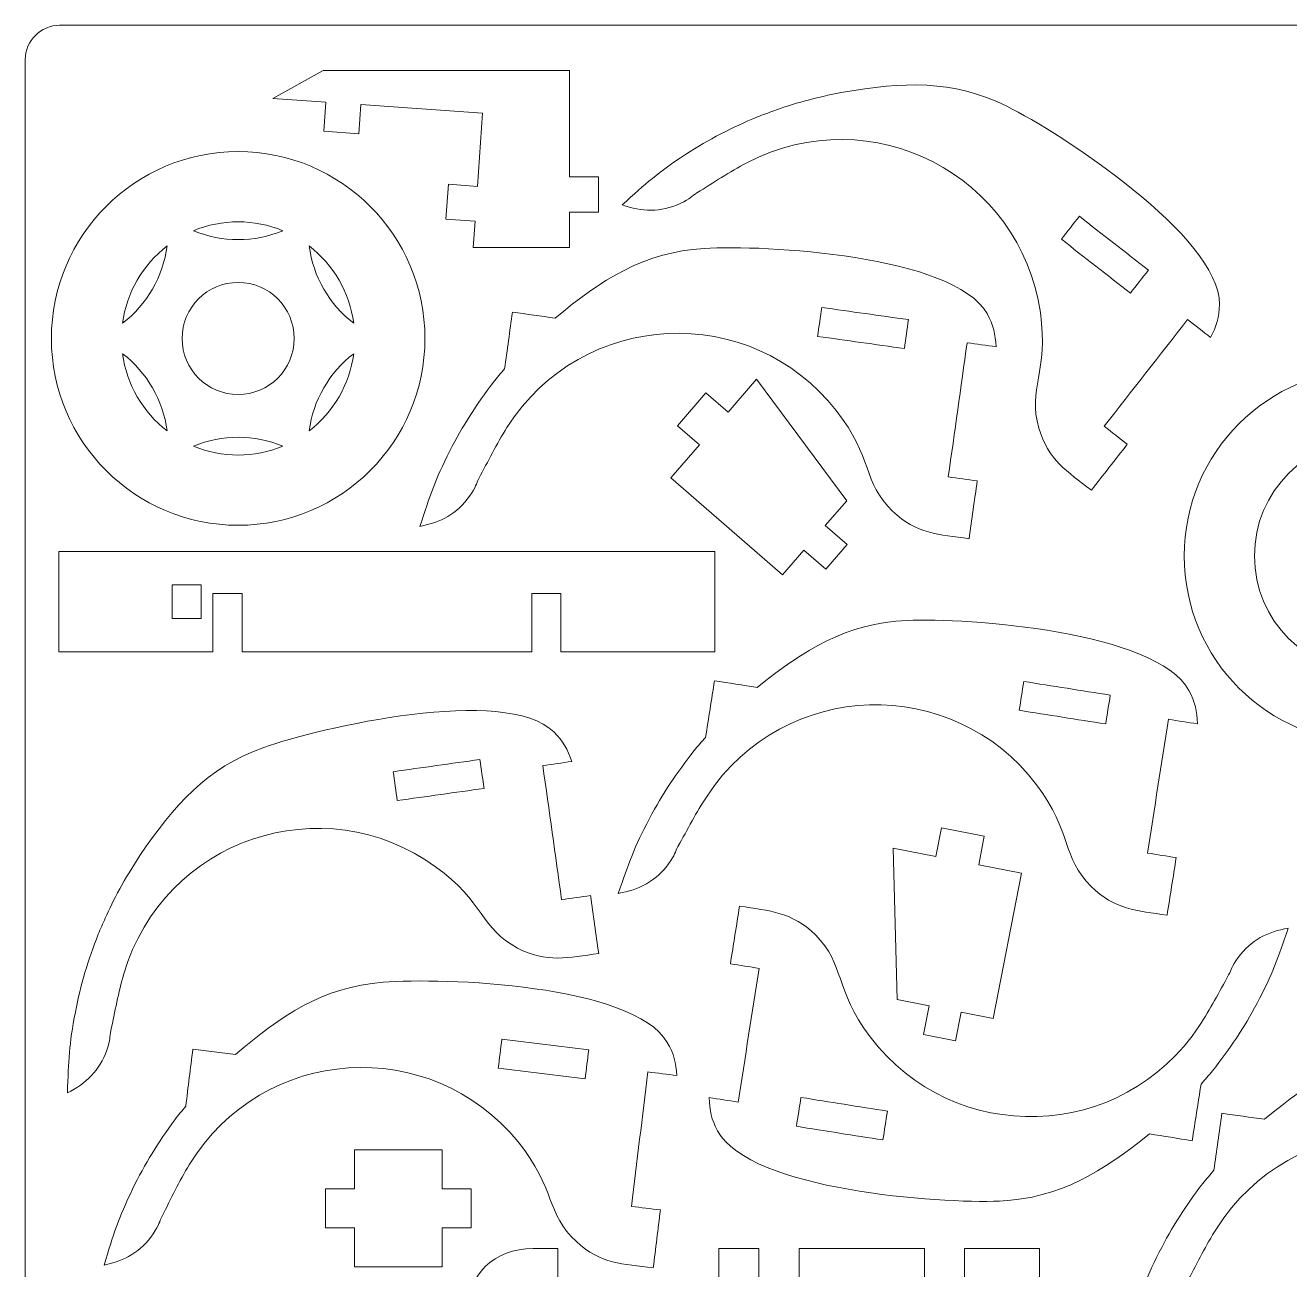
# Model space of a CAD drawing. Header units: centimetres. Extents: x -49.5 to 49.5, y -14.6 to 14.6.
# Drawn here: x -30.36 to -19.31, y 3.74 to 14.62 of the extents above; entities that cross this region are included whole.
import ezdxf

# ---------------------------------------------------------------- set-up
doc = ezdxf.new("R2010")
doc.units = ezdxf.units.CM
doc.header["$MEASUREMENT"] = 0
doc.layers.add('Camada 1', color=7, linetype='Continuous')

msp = doc.modelspace()

# ---------------------------------------------------------------- linework, layer by layer
at = {"layer": 'Camada 1', "color": 6, "lineweight": 9}
msp.add_open_spline([(-30.05931, 14.61613), (-30.05931, 14.61613), (-11.65931, 14.61613), (-11.65931, 14.61613), (-11.65931, 14.61613), (-11.49431, 14.61613), (-11.35931, 14.48113), (-11.35931, 14.31613), (-11.35931, 14.31613), (-11.35931, 14.31613), (-11.35931, -14.08387), (-11.35931, -14.08387), (-11.35931, -14.08387), (-11.35931, -14.24887), (-11.49431, -14.38387), (-11.65931, -14.38387), (-11.65931, -14.38387), (-11.65931, -14.38387), (-30.05931, -14.38387), (-30.05931, -14.38387), (-30.05931, -14.38387), (-30.22431, -14.38387), (-30.35931, -14.24887), (-30.35931, -14.08387), (-30.35931, -14.08387), (-30.35931, -14.08387), (-30.35931, 14.31613), (-30.35931, 14.31613), (-30.35931, 14.31613), (-30.35931, 14.48113), (-30.22431, 14.61613), (-30.05931, 14.61613)], degree=3, knots=[0, 0, 0, 0, 0.11111111, 0.11111111, 0.11111111, 0.11111111, 0.22222222, 0.22222222, 0.22222222, 0.22222222, 0.33333333, 0.33333333, 0.33333333, 0.33333333, 0.44444444, 0.44444444, 0.44444444, 0.44444444, 0.55555556, 0.55555556, 0.55555556, 0.55555556, 0.66666667, 0.66666667, 0.66666667, 0.66666667, 0.77777778, 0.77777778, 0.77777778, 0.77777778, 1, 1, 1, 1], dxfattribs=at)
at = {"layer": 'Camada 1', "color": 250, "lineweight": 9}
for points, knots in [([(-26.42857, 12.90357), (-26.42857, 12.90357), (-26.68297, 12.92136), (-26.68297, 12.92136), (-26.68297, 12.92136), (-26.68297, 12.92136), (-26.66163, 13.22666), (-26.66163, 13.22666), (-26.66163, 13.22666), (-26.66163, 13.22666), (-26.40721, 13.20887), (-26.40721, 13.20887), (-26.40721, 13.20887), (-26.40721, 13.20887), (-26.36248, 13.84874), (-26.36248, 13.84874), (-26.36248, 13.84874), (-26.36248, 13.84874), (-27.42743, 13.92321), (-27.42743, 13.92321), (-27.42743, 13.92321), (-27.42743, 13.92321), (-27.44522, 13.6688), (-27.44522, 13.6688), (-27.44522, 13.6688), (-27.44522, 13.6688), (-27.75051, 13.69015), (-27.75051, 13.69015), (-27.75051, 13.69015), (-27.75051, 13.69015), (-27.73272, 13.94457), (-27.73272, 13.94457), (-27.73272, 13.94457), (-27.73272, 13.94457), (-28.1946, 13.97686), (-28.1946, 13.97686), (-28.1946, 13.97686), (-28.1946, 13.97686), (-27.75569, 14.22159), (-27.75569, 14.22159), (-27.75569, 14.22159), (-27.75569, 14.22159), (-25.60449, 14.22159), (-25.60449, 14.22159), (-25.60449, 14.22159), (-25.60449, 14.22159), (-25.60449, 13.29347), (-25.60449, 13.29347), (-25.60449, 13.29347), (-25.60449, 13.29347), (-25.34945, 13.29347), (-25.34945, 13.29347), (-25.34945, 13.29347), (-25.34945, 13.29347), (-25.34945, 12.98409), (-25.34945, 12.98409), (-25.34945, 12.98409), (-25.34945, 12.98409), (-25.60449, 12.98409), (-25.60449, 12.98409), (-25.60449, 12.98409), (-25.60449, 12.98409), (-25.60449, 12.67472), (-25.60449, 12.67472), (-25.60449, 12.67472), (-25.60449, 12.67472), (-26.44457, 12.67472), (-26.44457, 12.67472), (-26.44457, 12.67472), (-26.44457, 12.67472), (-26.42857, 12.90357), (-26.42857, 12.90357)], [0, 0, 0, 0, 0.05263158, 0.05263158, 0.05263158, 0.05263158, 0.10526316, 0.10526316, 0.10526316, 0.10526316, 0.15789474, 0.15789474, 0.15789474, 0.15789474, 0.21052632, 0.21052632, 0.21052632, 0.21052632, 0.26315789, 0.26315789, 0.26315789, 0.26315789, 0.31578947, 0.31578947, 0.31578947, 0.31578947, 0.36842105, 0.36842105, 0.36842105, 0.36842105, 0.42105263, 0.42105263, 0.42105263, 0.42105263, 0.47368421, 0.47368421, 0.47368421, 0.47368421, 0.52631579, 0.52631579, 0.52631579, 0.52631579, 0.57894737, 0.57894737, 0.57894737, 0.57894737, 0.63157895, 0.63157895, 0.63157895, 0.63157895, 0.68421053, 0.68421053, 0.68421053, 0.68421053, 0.73684211, 0.73684211, 0.73684211, 0.73684211, 0.78947368, 0.78947368, 0.78947368, 0.78947368, 0.84210526, 0.84210526, 0.84210526, 0.84210526, 0.89473684, 0.89473684, 0.89473684, 0.89473684, 1, 1, 1, 1]), ([(-23.21227, 14.03199), (-23.45486, 13.98438), (-23.6563, 13.93007), (-23.81659, 13.86904), (-23.81659, 13.86904), (-23.86431, 13.85134), (-23.91273, 13.83544), (-23.95971, 13.81592), (-23.95971, 13.81592), (-24.18708, 13.72142), (-24.38171, 13.62167), (-24.58848, 13.48739), (-24.58848, 13.48739), (-24.82968, 13.33075), (-24.93574, 13.23464), (-25.14438, 13.04665), (-25.14438, 13.04665), (-24.96976, 12.98563), (-24.809, 12.97989), (-24.63635, 13.05898), (-24.63635, 13.05898), (-24.54217, 13.10213), (-24.53888, 13.12146), (-24.48969, 13.15188), (-24.48969, 13.15188), (-24.34554, 13.24103), (-24.20436, 13.33577), (-24.05417, 13.4143), (-24.05417, 13.4143), (-22.96376, 13.98455), (-21.65855, 13.30237), (-21.48827, 12.10555), (-21.48827, 12.10555), (-21.41412, 11.58436), (-21.60323, 11.44567), (-21.50126, 11.09594), (-21.50126, 11.09594), (-21.42076, 10.8199), (-21.25384, 10.71838), (-21.04295, 10.55362), (-21.04295, 10.55362), (-20.93827, 10.6876), (-20.8336, 10.82158), (-20.72892, 10.95556), (-20.72892, 10.95556), (-20.7959, 11.0079), (-20.86289, 11.06024), (-20.92989, 11.11258), (-20.92989, 11.11258), (-20.68704, 11.42341), (-20.44419, 11.73424), (-20.20134, 12.04508), (-20.20134, 12.04508), (-20.13434, 11.99274), (-20.06736, 11.9404), (-20.00037, 11.88807), (-20.00037, 11.88807), (-19.95025, 11.98813), (-19.92345, 12.06287), (-19.92303, 12.17912), (-19.92303, 12.17912), (-19.92087, 12.77116), (-21.31489, 13.67719), (-21.78015, 13.90813), (-21.78015, 13.90813), (-22.2602, 14.14643), (-22.69339, 14.1193), (-23.21227, 14.03199)], [0, 0, 0, 0, 0.05555556, 0.05555556, 0.05555556, 0.05555556, 0.11111111, 0.11111111, 0.11111111, 0.11111111, 0.16666667, 0.16666667, 0.16666667, 0.16666667, 0.22222222, 0.22222222, 0.22222222, 0.22222222, 0.27777778, 0.27777778, 0.27777778, 0.27777778, 0.33333333, 0.33333333, 0.33333333, 0.33333333, 0.38888889, 0.38888889, 0.38888889, 0.38888889, 0.44444444, 0.44444444, 0.44444444, 0.44444444, 0.5, 0.5, 0.5, 0.5, 0.55555556, 0.55555556, 0.55555556, 0.55555556, 0.61111111, 0.61111111, 0.61111111, 0.61111111, 0.66666667, 0.66666667, 0.66666667, 0.66666667, 0.72222222, 0.72222222, 0.72222222, 0.72222222, 0.77777778, 0.77777778, 0.77777778, 0.77777778, 0.83333333, 0.83333333, 0.83333333, 0.83333333, 0.88888889, 0.88888889, 0.88888889, 0.88888889, 1, 1, 1, 1]), ([(-28.49912, 13.51215), (-27.59765, 13.51215), (-26.86689, 12.78137), (-26.86689, 11.8799), (-26.86689, 11.8799), (-26.86689, 10.97845), (-27.59765, 10.24768), (-28.49912, 10.24768), (-28.49912, 10.24768), (-29.40058, 10.24768), (-30.13134, 10.97845), (-30.13134, 11.8799), (-30.13134, 11.8799), (-30.13134, 12.78137), (-29.40058, 13.51215), (-28.49912, 13.51215)], [0, 0, 0, 0, 0.2, 0.2, 0.2, 0.2, 0.4, 0.4, 0.4, 0.4, 0.6, 0.6, 0.6, 0.6, 1, 1, 1, 1]), ([(-26.90995, 10.23827), (-26.82325, 10.50542), (-26.77947, 10.64165), (-26.64889, 10.89791), (-26.64889, 10.89791), (-26.53696, 11.11759), (-26.41829, 11.3013), (-26.26863, 11.49681), (-26.26863, 11.49681), (-26.2377, 11.53721), (-26.20371, 11.57519), (-26.17126, 11.61438), (-26.17126, 11.61438), (-26.14805, 11.77958), (-26.12483, 11.94478), (-26.10161, 12.10997), (-26.10161, 12.10997), (-25.97752, 12.09253), (-25.85344, 12.07509), (-25.72936, 12.05766), (-25.72936, 12.05766), (-25.32366, 12.39271), (-24.96208, 12.63281), (-24.4272, 12.66646), (-24.4272, 12.66646), (-23.90877, 12.69908), (-22.24852, 12.61146), (-21.95437, 12.09765), (-21.95437, 12.09765), (-21.89661, 11.99676), (-21.88244, 11.91863), (-21.87581, 11.80691), (-21.87581, 11.80691), (-21.96, 11.81875), (-22.04419, 11.83058), (-22.12836, 11.84241), (-22.12836, 11.84241), (-22.18326, 11.4518), (-22.23816, 11.06117), (-22.29306, 10.67055), (-22.29306, 10.67055), (-22.20888, 10.65872), (-22.12469, 10.64689), (-22.04051, 10.63506), (-22.04051, 10.63506), (-22.06417, 10.4667), (-22.08783, 10.29833), (-22.1115, 10.12996), (-22.1115, 10.12996), (-22.37651, 10.1672), (-22.57183, 10.17165), (-22.77957, 10.37048), (-22.77957, 10.37048), (-23.04275, 10.62235), (-22.9483, 10.83703), (-23.27313, 11.25133), (-23.27313, 11.25133), (-24.01901, 12.20265), (-25.49043, 12.14083), (-26.14963, 11.10177), (-26.14963, 11.10177), (-26.24043, 10.95866), (-26.31533, 10.80602), (-26.3956, 10.65674), (-26.3956, 10.65674), (-26.42298, 10.60581), (-26.41617, 10.58742), (-26.47615, 10.50298), (-26.47615, 10.50298), (-26.58613, 10.34814), (-26.72821, 10.27275), (-26.90995, 10.23827)], [0, 0, 0, 0, 0.05263158, 0.05263158, 0.05263158, 0.05263158, 0.10526316, 0.10526316, 0.10526316, 0.10526316, 0.15789474, 0.15789474, 0.15789474, 0.15789474, 0.21052632, 0.21052632, 0.21052632, 0.21052632, 0.26315789, 0.26315789, 0.26315789, 0.26315789, 0.31578947, 0.31578947, 0.31578947, 0.31578947, 0.36842105, 0.36842105, 0.36842105, 0.36842105, 0.42105263, 0.42105263, 0.42105263, 0.42105263, 0.47368421, 0.47368421, 0.47368421, 0.47368421, 0.52631579, 0.52631579, 0.52631579, 0.52631579, 0.57894737, 0.57894737, 0.57894737, 0.57894737, 0.63157895, 0.63157895, 0.63157895, 0.63157895, 0.68421053, 0.68421053, 0.68421053, 0.68421053, 0.73684211, 0.73684211, 0.73684211, 0.73684211, 0.78947368, 0.78947368, 0.78947368, 0.78947368, 0.84210526, 0.84210526, 0.84210526, 0.84210526, 0.89473684, 0.89473684, 0.89473684, 0.89473684, 1, 1, 1, 1]), ([(-18.59912, 11.61214), (-17.69766, 11.61214), (-16.96688, 10.88137), (-16.96688, 9.97991), (-16.96688, 9.97991), (-16.96688, 9.07845), (-17.69766, 8.34769), (-18.59912, 8.34769), (-18.59912, 8.34769), (-19.50058, 8.34769), (-20.23135, 9.07845), (-20.23135, 9.97991), (-20.23135, 9.97991), (-20.23135, 10.88137), (-19.50058, 11.61214), (-18.59912, 11.61214)], [0, 0, 0, 0, 0.2, 0.2, 0.2, 0.2, 0.4, 0.4, 0.4, 0.4, 0.6, 0.6, 0.6, 0.6, 1, 1, 1, 1]), ([(-24.46802, 10.9499), (-24.46802, 10.9499), (-24.66049, 11.11721), (-24.66049, 11.11721), (-24.66049, 11.11721), (-24.66049, 11.11721), (-24.41063, 11.40464), (-24.41063, 11.40464), (-24.41063, 11.40464), (-24.41063, 11.40464), (-24.21816, 11.23733), (-24.21816, 11.23733), (-24.21816, 11.23733), (-24.21816, 11.23733), (-23.9683, 11.52477), (-23.9683, 11.52477), (-23.9683, 11.52477), (-23.9683, 11.52477), (-23.18069, 10.46164), (-23.18069, 10.46164), (-23.18069, 10.46164), (-23.18069, 10.46164), (-23.36809, 10.24607), (-23.36809, 10.24607), (-23.36809, 10.24607), (-23.36809, 10.24607), (-23.17561, 10.07874), (-23.17561, 10.07874), (-23.17561, 10.07874), (-23.17561, 10.07874), (-23.363, 9.86317), (-23.363, 9.86317), (-23.363, 9.86317), (-23.363, 9.86317), (-23.55548, 10.03049), (-23.55548, 10.03049), (-23.55548, 10.03049), (-23.55548, 10.03049), (-23.74288, 9.81492), (-23.74288, 9.81492), (-23.74288, 9.81492), (-23.74288, 9.81492), (-24.71788, 10.66247), (-24.71788, 10.66247), (-24.71788, 10.66247), (-24.71788, 10.66247), (-24.46802, 10.9499), (-24.46802, 10.9499)], [0, 0, 0, 0, 0.07692308, 0.07692308, 0.07692308, 0.07692308, 0.15384615, 0.15384615, 0.15384615, 0.15384615, 0.23076923, 0.23076923, 0.23076923, 0.23076923, 0.30769231, 0.30769231, 0.30769231, 0.30769231, 0.38461538, 0.38461538, 0.38461538, 0.38461538, 0.46153846, 0.46153846, 0.46153846, 0.46153846, 0.53846154, 0.53846154, 0.53846154, 0.53846154, 0.61538462, 0.61538462, 0.61538462, 0.61538462, 0.69230769, 0.69230769, 0.69230769, 0.69230769, 0.76923077, 0.76923077, 0.76923077, 0.76923077, 0.84615385, 0.84615385, 0.84615385, 0.84615385, 1, 1, 1, 1]), ([(-25.67858, 9.14126), (-25.67858, 9.14126), (-24.33243, 9.14126), (-24.33243, 9.14126), (-24.33243, 9.14126), (-24.33243, 9.14126), (-24.33243, 10.01858), (-24.33243, 10.01858), (-24.33243, 10.01858), (-24.33243, 10.01858), (-30.06581, 10.01858), (-30.06581, 10.01858), (-30.06581, 10.01858), (-30.06581, 10.01858), (-30.06581, 9.14125), (-30.06581, 9.14125), (-30.06581, 9.14125), (-30.06581, 9.14125), (-28.71967, 9.14126), (-28.71967, 9.14126), (-28.71967, 9.14126), (-28.71967, 9.14126), (-28.71967, 9.65133), (-28.71967, 9.65133), (-28.71967, 9.65133), (-28.71967, 9.65133), (-28.46463, 9.65133), (-28.46463, 9.65133), (-28.46463, 9.65133), (-28.46463, 9.65133), (-28.46463, 9.14126), (-28.46463, 9.14126), (-28.46463, 9.14126), (-28.46463, 9.14126), (-25.93362, 9.14126), (-25.93362, 9.14126), (-25.93362, 9.14126), (-25.93362, 9.14126), (-25.93362, 9.65131), (-25.93362, 9.65131), (-25.93362, 9.65131), (-25.93362, 9.65131), (-25.67858, 9.65133), (-25.67858, 9.65133), (-25.67858, 9.65133), (-25.67858, 9.65133), (-25.67858, 9.14126), (-25.67858, 9.14126)], [0, 0, 0, 0, 0.07692308, 0.07692308, 0.07692308, 0.07692308, 0.15384615, 0.15384615, 0.15384615, 0.15384615, 0.23076923, 0.23076923, 0.23076923, 0.23076923, 0.30769231, 0.30769231, 0.30769231, 0.30769231, 0.38461538, 0.38461538, 0.38461538, 0.38461538, 0.46153846, 0.46153846, 0.46153846, 0.46153846, 0.53846154, 0.53846154, 0.53846154, 0.53846154, 0.61538462, 0.61538462, 0.61538462, 0.61538462, 0.69230769, 0.69230769, 0.69230769, 0.69230769, 0.76923077, 0.76923077, 0.76923077, 0.76923077, 0.84615385, 0.84615385, 0.84615385, 0.84615385, 1, 1, 1, 1]), ([(-25.1768, 7.03184), (-25.08545, 7.29741), (-25.0393, 7.43289), (-24.90427, 7.68682), (-24.90427, 7.68682), (-24.78852, 7.90451), (-24.66666, 8.08611), (-24.51362, 8.27899), (-24.51362, 8.27899), (-24.48199, 8.31884), (-24.44734, 8.35622), (-24.41421, 8.39484), (-24.41421, 8.39484), (-24.38811, 8.55962), (-24.36202, 8.72437), (-24.33592, 8.88914), (-24.33592, 8.88914), (-24.21215, 8.86954), (-24.08841, 8.84994), (-23.96464, 8.83034), (-23.96464, 8.83034), (-23.55315, 9.15826), (-23.18744, 9.392), (-22.65205, 9.41632), (-22.65205, 9.41632), (-22.13314, 9.43989), (-20.47466, 9.32329), (-20.18952, 8.80444), (-20.18952, 8.80444), (-20.13353, 8.70256), (-20.12073, 8.6242), (-20.11606, 8.51238), (-20.11606, 8.51238), (-20.20002, 8.52568), (-20.28399, 8.53898), (-20.36795, 8.55228), (-20.36795, 8.55228), (-20.42965, 8.16267), (-20.49136, 7.77308), (-20.55306, 7.38349), (-20.55306, 7.38349), (-20.46911, 7.37019), (-20.38514, 7.35689), (-20.30117, 7.34359), (-20.30117, 7.34359), (-20.32777, 7.17565), (-20.35437, 7.00773), (-20.38097, 6.83979), (-20.38097, 6.83979), (-20.64529, 6.88165), (-20.84051, 6.88952), (-21.04474, 7.09193), (-21.04474, 7.09193), (-21.30349, 7.34837), (-21.20531, 7.56135), (-21.52285, 7.98125), (-21.52285, 7.98125), (-22.25201, 8.94546), (-23.72429, 8.90933), (-24.40153, 7.88193), (-24.40153, 7.88193), (-24.49481, 7.74044), (-24.57236, 7.58912), (-24.65522, 7.44127), (-24.65522, 7.44127), (-24.68349, 7.39082), (-24.677, 7.37231), (-24.73845, 7.28892), (-24.73845, 7.28892), (-24.85111, 7.13604), (-24.99449, 7.06312), (-25.1768, 7.03184)], [0, 0, 0, 0, 0.05263158, 0.05263158, 0.05263158, 0.05263158, 0.10526316, 0.10526316, 0.10526316, 0.10526316, 0.15789474, 0.15789474, 0.15789474, 0.15789474, 0.21052632, 0.21052632, 0.21052632, 0.21052632, 0.26315789, 0.26315789, 0.26315789, 0.26315789, 0.31578947, 0.31578947, 0.31578947, 0.31578947, 0.36842105, 0.36842105, 0.36842105, 0.36842105, 0.42105263, 0.42105263, 0.42105263, 0.42105263, 0.47368421, 0.47368421, 0.47368421, 0.47368421, 0.52631579, 0.52631579, 0.52631579, 0.52631579, 0.57894737, 0.57894737, 0.57894737, 0.57894737, 0.63157895, 0.63157895, 0.63157895, 0.63157895, 0.68421053, 0.68421053, 0.68421053, 0.68421053, 0.73684211, 0.73684211, 0.73684211, 0.73684211, 0.78947368, 0.78947368, 0.78947368, 0.78947368, 0.84210526, 0.84210526, 0.84210526, 0.84210526, 0.89473684, 0.89473684, 0.89473684, 0.89473684, 1, 1, 1, 1]), ([(-29.35749, 7.3627), (-29.49177, 7.15512), (-29.59263, 6.9725), (-29.66009, 6.81479), (-29.66009, 6.81479), (-29.68048, 6.76817), (-29.70269, 6.72229), (-29.72128, 6.67494), (-29.72128, 6.67494), (-29.81125, 6.44575), (-29.8747, 6.23645), (-29.92173, 5.99443), (-29.92173, 5.99443), (-29.97661, 5.7121), (-29.98115, 5.56908), (-29.99086, 5.28838), (-29.99086, 5.28838), (-29.82567, 5.37161), (-29.70986, 5.48325), (-29.64682, 5.6624), (-29.64682, 5.6624), (-29.61243, 5.76011), (-29.62405, 5.77591), (-29.61177, 5.83242), (-29.61177, 5.83242), (-29.57576, 5.99804), (-29.54584, 6.1654), (-29.498, 6.328), (-29.498, 6.328), (-29.15074, 7.50851), (-27.75335, 7.97352), (-26.77415, 7.26464), (-26.77415, 7.26464), (-26.34771, 6.95592), (-26.37932, 6.72353), (-26.05691, 6.55396), (-26.05691, 6.55396), (-25.80242, 6.42008), (-25.61344, 6.46965), (-25.34843, 6.50689), (-25.34843, 6.50689), (-25.37209, 6.67527), (-25.39575, 6.84363), (-25.41942, 7.012), (-25.41942, 7.012), (-25.5036, 7.00017), (-25.58778, 6.98834), (-25.67197, 6.97651), (-25.67197, 6.97651), (-25.72687, 7.36712), (-25.78177, 7.75775), (-25.83667, 8.14836), (-25.83667, 8.14836), (-25.75247, 8.16019), (-25.66829, 8.17202), (-25.58411, 8.18385), (-25.58411, 8.18385), (-25.62127, 8.28942), (-25.65642, 8.36061), (-25.73975, 8.44167), (-25.73975, 8.44167), (-26.16413, 8.8545), (-27.78424, 8.4811), (-28.27357, 8.30685), (-28.27357, 8.30685), (-28.77845, 8.12706), (-29.05986, 7.7966), (-29.35749, 7.3627)], [0, 0, 0, 0, 0.05555556, 0.05555556, 0.05555556, 0.05555556, 0.11111111, 0.11111111, 0.11111111, 0.11111111, 0.16666667, 0.16666667, 0.16666667, 0.16666667, 0.22222222, 0.22222222, 0.22222222, 0.22222222, 0.27777778, 0.27777778, 0.27777778, 0.27777778, 0.33333333, 0.33333333, 0.33333333, 0.33333333, 0.38888889, 0.38888889, 0.38888889, 0.38888889, 0.44444444, 0.44444444, 0.44444444, 0.44444444, 0.5, 0.5, 0.5, 0.5, 0.55555556, 0.55555556, 0.55555556, 0.55555556, 0.61111111, 0.61111111, 0.61111111, 0.61111111, 0.66666667, 0.66666667, 0.66666667, 0.66666667, 0.72222222, 0.72222222, 0.72222222, 0.72222222, 0.77777778, 0.77777778, 0.77777778, 0.77777778, 0.83333333, 0.83333333, 0.83333333, 0.83333333, 0.88888889, 0.88888889, 0.88888889, 0.88888889, 1, 1, 1, 1]), ([(-22.02743, 7.28033), (-22.02743, 7.28033), (-21.97877, 7.53067), (-21.97877, 7.53067), (-21.97877, 7.53067), (-21.97877, 7.53067), (-22.35262, 7.60334), (-22.35262, 7.60334), (-22.35262, 7.60334), (-22.35262, 7.60334), (-22.40128, 7.353), (-22.40128, 7.353), (-22.40128, 7.353), (-22.40128, 7.353), (-22.77513, 7.42568), (-22.77513, 7.42568), (-22.77513, 7.42568), (-22.77513, 7.42568), (-22.74125, 6.10302), (-22.74125, 6.10302), (-22.74125, 6.10302), (-22.74125, 6.10302), (-22.46085, 6.04852), (-22.46085, 6.04852), (-22.46085, 6.04852), (-22.46085, 6.04852), (-22.50952, 5.79816), (-22.50952, 5.79816), (-22.50952, 5.79816), (-22.50952, 5.79816), (-22.22913, 5.74366), (-22.22913, 5.74366), (-22.22913, 5.74366), (-22.22913, 5.74366), (-22.18046, 5.99402), (-22.18046, 5.99402), (-22.18046, 5.99402), (-22.18046, 5.99402), (-21.90007, 5.93951), (-21.90007, 5.93951), (-21.90007, 5.93951), (-21.90007, 5.93951), (-21.65357, 7.20767), (-21.65357, 7.20767), (-21.65357, 7.20767), (-21.65357, 7.20767), (-22.02743, 7.28033), (-22.02743, 7.28033)], [0, 0, 0, 0, 0.07692308, 0.07692308, 0.07692308, 0.07692308, 0.15384615, 0.15384615, 0.15384615, 0.15384615, 0.23076923, 0.23076923, 0.23076923, 0.23076923, 0.30769231, 0.30769231, 0.30769231, 0.30769231, 0.38461538, 0.38461538, 0.38461538, 0.38461538, 0.46153846, 0.46153846, 0.46153846, 0.46153846, 0.53846154, 0.53846154, 0.53846154, 0.53846154, 0.61538462, 0.61538462, 0.61538462, 0.61538462, 0.69230769, 0.69230769, 0.69230769, 0.69230769, 0.76923077, 0.76923077, 0.76923077, 0.76923077, 0.84615385, 0.84615385, 0.84615385, 0.84615385, 1, 1, 1, 1]), ([(-19.32144, 6.72798), (-19.41279, 6.46241), (-19.45893, 6.32693), (-19.59396, 6.073), (-19.59396, 6.073), (-19.70971, 5.85531), (-19.83158, 5.67371), (-19.98462, 5.48083), (-19.98462, 5.48083), (-20.01625, 5.44098), (-20.05089, 5.4036), (-20.08403, 5.36498), (-20.08403, 5.36498), (-20.11013, 5.2002), (-20.13622, 5.03545), (-20.16232, 4.87068), (-20.16232, 4.87068), (-20.28608, 4.89028), (-20.40983, 4.90988), (-20.53359, 4.92948), (-20.53359, 4.92948), (-20.94509, 4.60156), (-21.3108, 4.36782), (-21.84619, 4.3435), (-21.84619, 4.3435), (-22.36509, 4.31993), (-24.02357, 4.43653), (-24.30871, 4.95538), (-24.30871, 4.95538), (-24.36471, 5.05726), (-24.37751, 5.13562), (-24.38218, 5.24744), (-24.38218, 5.24744), (-24.29821, 5.23414), (-24.21425, 5.22084), (-24.13028, 5.20754), (-24.13028, 5.20754), (-24.06858, 5.59715), (-24.00687, 5.98674), (-23.94517, 6.37633), (-23.94517, 6.37633), (-24.02913, 6.38963), (-24.11309, 6.40293), (-24.19707, 6.41623), (-24.19707, 6.41623), (-24.17047, 6.58417), (-24.14387, 6.75209), (-24.11727, 6.92003), (-24.11727, 6.92003), (-23.85295, 6.87817), (-23.65773, 6.8703), (-23.45349, 6.66789), (-23.45349, 6.66789), (-23.19475, 6.41145), (-23.29293, 6.19847), (-22.97539, 5.77857), (-22.97539, 5.77857), (-22.24623, 4.81436), (-20.77394, 4.85049), (-20.0967, 5.87788), (-20.0967, 5.87788), (-20.00343, 6.01938), (-19.92588, 6.1707), (-19.84301, 6.31854), (-19.84301, 6.31854), (-19.81475, 6.369), (-19.82124, 6.38751), (-19.75978, 6.4709), (-19.75978, 6.4709), (-19.64713, 6.62378), (-19.50374, 6.6967), (-19.32144, 6.72798)], [0, 0, 0, 0, 0.05263158, 0.05263158, 0.05263158, 0.05263158, 0.10526316, 0.10526316, 0.10526316, 0.10526316, 0.15789474, 0.15789474, 0.15789474, 0.15789474, 0.21052632, 0.21052632, 0.21052632, 0.21052632, 0.26315789, 0.26315789, 0.26315789, 0.26315789, 0.31578947, 0.31578947, 0.31578947, 0.31578947, 0.36842105, 0.36842105, 0.36842105, 0.36842105, 0.42105263, 0.42105263, 0.42105263, 0.42105263, 0.47368421, 0.47368421, 0.47368421, 0.47368421, 0.52631579, 0.52631579, 0.52631579, 0.52631579, 0.57894737, 0.57894737, 0.57894737, 0.57894737, 0.63157895, 0.63157895, 0.63157895, 0.63157895, 0.68421053, 0.68421053, 0.68421053, 0.68421053, 0.73684211, 0.73684211, 0.73684211, 0.73684211, 0.78947368, 0.78947368, 0.78947368, 0.78947368, 0.84210526, 0.84210526, 0.84210526, 0.84210526, 0.89473684, 0.89473684, 0.89473684, 0.89473684, 1, 1, 1, 1]), ([(-29.67101, 3.78421), (-29.58899, 4.05283), (-29.5476, 4.1898), (-29.42152, 4.44831), (-29.42152, 4.44831), (-29.31344, 4.66991), (-29.19798, 4.85566), (-29.05176, 5.05375), (-29.05176, 5.05375), (-29.02154, 5.09468), (-28.98822, 5.13325), (-28.95645, 5.173), (-28.95645, 5.173), (-28.93612, 5.33858), (-28.91579, 5.50415), (-28.89546, 5.66973), (-28.89546, 5.66973), (-28.7711, 5.65446), (-28.64673, 5.63919), (-28.52236, 5.62392), (-28.52236, 5.62392), (-28.12256, 5.96601), (-27.76523, 6.21237), (-27.23101, 6.25536), (-27.23101, 6.25536), (-26.71325, 6.29702), (-25.05171, 6.23838), (-24.74864, 5.72979), (-24.74864, 5.72979), (-24.68912, 5.62992), (-24.67359, 5.55206), (-24.66502, 5.44047), (-24.66502, 5.44047), (-24.7494, 5.45083), (-24.83378, 5.46119), (-24.91816, 5.47155), (-24.91816, 5.47155), (-24.96623, 5.08004), (-25.0143, 4.68851), (-25.06237, 4.297), (-25.06237, 4.297), (-24.978, 4.28664), (-24.89362, 4.27628), (-24.80924, 4.26592), (-24.80924, 4.26592), (-24.82996, 4.09717), (-24.85068, 3.92842), (-24.8714, 3.75965), (-24.8714, 3.75965), (-25.13702, 3.79227), (-25.33239, 3.7933), (-25.54357, 3.98849), (-25.54357, 3.98849), (-25.8111, 4.23572), (-25.72042, 4.45201), (-26.05242, 4.86058), (-26.05242, 4.86058), (-26.81479, 5.79874), (-28.28492, 5.71125), (-28.92589, 4.66085), (-28.92589, 4.66085), (-29.01416, 4.51617), (-29.0864, 4.36225), (-29.16405, 4.21159), (-29.16405, 4.21159), (-29.19054, 4.16019), (-29.1834, 4.14192), (-29.2419, 4.05645), (-29.2419, 4.05645), (-29.34916, 3.89971), (-29.48991, 3.82185), (-29.67101, 3.78421)], [0, 0, 0, 0, 0.05263158, 0.05263158, 0.05263158, 0.05263158, 0.10526316, 0.10526316, 0.10526316, 0.10526316, 0.15789474, 0.15789474, 0.15789474, 0.15789474, 0.21052632, 0.21052632, 0.21052632, 0.21052632, 0.26315789, 0.26315789, 0.26315789, 0.26315789, 0.31578947, 0.31578947, 0.31578947, 0.31578947, 0.36842105, 0.36842105, 0.36842105, 0.36842105, 0.42105263, 0.42105263, 0.42105263, 0.42105263, 0.47368421, 0.47368421, 0.47368421, 0.47368421, 0.52631579, 0.52631579, 0.52631579, 0.52631579, 0.57894737, 0.57894737, 0.57894737, 0.57894737, 0.63157895, 0.63157895, 0.63157895, 0.63157895, 0.68421053, 0.68421053, 0.68421053, 0.68421053, 0.73684211, 0.73684211, 0.73684211, 0.73684211, 0.78947368, 0.78947368, 0.78947368, 0.78947368, 0.84210526, 0.84210526, 0.84210526, 0.84210526, 0.89473684, 0.89473684, 0.89473684, 0.89473684, 1, 1, 1, 1]), ([(-20.70995, 3.23829), (-20.62325, 3.50541), (-20.57947, 3.64167), (-20.4489, 3.89792), (-20.4489, 3.89792), (-20.33696, 4.1176), (-20.21828, 4.3013), (-20.06864, 4.49682), (-20.06864, 4.49682), (-20.03771, 4.53722), (-20.00372, 4.5752), (-19.97126, 4.61439), (-19.97126, 4.61439), (-19.94805, 4.7796), (-19.92483, 4.94478), (-19.90161, 5.10998), (-19.90161, 5.10998), (-19.77752, 5.09254), (-19.65344, 5.0751), (-19.52936, 5.05767), (-19.52936, 5.05767), (-19.12365, 5.39272), (-18.76207, 5.63281), (-18.22719, 5.66646), (-18.22719, 5.66646), (-17.70878, 5.69909), (-16.04851, 5.61146), (-15.75437, 5.09766), (-15.75437, 5.09766), (-15.6966, 4.99677), (-15.68244, 4.91865), (-15.67581, 4.80692), (-15.67581, 4.80692), (-15.76, 4.81876), (-15.84418, 4.83059), (-15.92836, 4.84242), (-15.92836, 4.84242), (-15.98326, 4.4518), (-16.03816, 4.06119), (-16.09306, 3.67058), (-16.09306, 3.67058), (-16.00887, 3.65874), (-15.92469, 3.64691), (-15.8405, 3.63508), (-15.8405, 3.63508), (-15.86416, 3.46671), (-15.88782, 3.29834), (-15.91149, 3.12997), (-15.91149, 3.12997), (-16.17651, 3.16721), (-16.37182, 3.17167), (-16.57957, 3.37048), (-16.57957, 3.37048), (-16.84274, 3.62237), (-16.7483, 3.83703), (-17.07313, 4.25133), (-17.07313, 4.25133), (-17.819, 5.20266), (-19.29043, 5.14084), (-19.94964, 4.10178), (-19.94964, 4.10178), (-20.04044, 3.95868), (-20.11533, 3.80604), (-20.19559, 3.65676), (-20.19559, 3.65676), (-20.22298, 3.60582), (-20.21616, 3.58743), (-20.27615, 3.50298), (-20.27615, 3.50298), (-20.38613, 3.34816), (-20.52822, 3.27275), (-20.70995, 3.23829)], [0, 0, 0, 0, 0.05263158, 0.05263158, 0.05263158, 0.05263158, 0.10526316, 0.10526316, 0.10526316, 0.10526316, 0.15789474, 0.15789474, 0.15789474, 0.15789474, 0.21052632, 0.21052632, 0.21052632, 0.21052632, 0.26315789, 0.26315789, 0.26315789, 0.26315789, 0.31578947, 0.31578947, 0.31578947, 0.31578947, 0.36842105, 0.36842105, 0.36842105, 0.36842105, 0.42105263, 0.42105263, 0.42105263, 0.42105263, 0.47368421, 0.47368421, 0.47368421, 0.47368421, 0.52631579, 0.52631579, 0.52631579, 0.52631579, 0.57894737, 0.57894737, 0.57894737, 0.57894737, 0.63157895, 0.63157895, 0.63157895, 0.63157895, 0.68421053, 0.68421053, 0.68421053, 0.68421053, 0.73684211, 0.73684211, 0.73684211, 0.73684211, 0.78947368, 0.78947368, 0.78947368, 0.78947368, 0.84210526, 0.84210526, 0.84210526, 0.84210526, 0.89473684, 0.89473684, 0.89473684, 0.89473684, 1, 1, 1, 1]), ([(-27.48168, 4.10988), (-27.48168, 4.10988), (-27.48168, 3.76983), (-27.48168, 3.76983), (-27.48168, 3.76983), (-27.48168, 3.76983), (-26.71656, 3.76983), (-26.71656, 3.76983), (-26.71656, 3.76983), (-26.71656, 3.76983), (-26.71656, 4.10988), (-26.71656, 4.10988), (-26.71656, 4.10988), (-26.71656, 4.10988), (-26.46152, 4.10988), (-26.46152, 4.10988), (-26.46152, 4.10988), (-26.46152, 4.10988), (-26.46152, 4.44993), (-26.46152, 4.44993), (-26.46152, 4.44993), (-26.46152, 4.44993), (-26.71656, 4.44993), (-26.71656, 4.44993), (-26.71656, 4.44993), (-26.71656, 4.44993), (-26.71656, 4.78998), (-26.71656, 4.78998), (-26.71656, 4.78998), (-26.71656, 4.78998), (-27.48168, 4.78998), (-27.48168, 4.78998), (-27.48168, 4.78998), (-27.48168, 4.78998), (-27.48168, 4.44993), (-27.48168, 4.44993), (-27.48168, 4.44993), (-27.48168, 4.44993), (-27.73671, 4.44993), (-27.73671, 4.44993), (-27.73671, 4.44993), (-27.73671, 4.44993), (-27.73671, 4.10988), (-27.73671, 4.10988), (-27.73671, 4.10988), (-27.73671, 4.10988), (-27.48168, 4.10988), (-27.48168, 4.10988)], [0, 0, 0, 0, 0.07692308, 0.07692308, 0.07692308, 0.07692308, 0.15384615, 0.15384615, 0.15384615, 0.15384615, 0.23076923, 0.23076923, 0.23076923, 0.23076923, 0.30769231, 0.30769231, 0.30769231, 0.30769231, 0.38461538, 0.38461538, 0.38461538, 0.38461538, 0.46153846, 0.46153846, 0.46153846, 0.46153846, 0.53846154, 0.53846154, 0.53846154, 0.53846154, 0.61538462, 0.61538462, 0.61538462, 0.61538462, 0.69230769, 0.69230769, 0.69230769, 0.69230769, 0.76923077, 0.76923077, 0.76923077, 0.76923077, 0.84615385, 0.84615385, 0.84615385, 0.84615385, 1, 1, 1, 1]), ([(-21.74978, 2.50555), (-21.74978, 2.50555), (-21.74978, 2.82179), (-21.74978, 2.82179), (-21.74978, 2.82179), (-21.74978, 2.82179), (-21.49476, 2.82179), (-21.49476, 2.82179), (-21.49476, 2.82179), (-21.49476, 2.82179), (-21.49476, 3.13803), (-21.49476, 3.13803), (-21.49476, 3.13803), (-21.49476, 3.13803), (-21.74978, 3.13803), (-21.74978, 3.13803), (-21.74978, 3.13803), (-21.74978, 3.13803), (-21.74978, 3.45428), (-21.74978, 3.45428), (-21.74978, 3.45428), (-21.74978, 3.45428), (-21.49476, 3.45428), (-21.49476, 3.45428), (-21.49476, 3.45428), (-21.49476, 3.45428), (-21.49476, 3.92863), (-21.49476, 3.92863), (-21.49476, 3.92863), (-21.49476, 3.92863), (-22.15127, 3.92863), (-22.15127, 3.92863), (-22.15127, 3.92863), (-22.15127, 3.92863), (-22.15127, 3.67361), (-22.15127, 3.67361), (-22.15127, 3.67361), (-22.15127, 3.67361), (-22.50175, 3.67361), (-22.50175, 3.67361), (-22.50175, 3.67361), (-22.50175, 3.67361), (-22.50175, 3.92863), (-22.50175, 3.92863), (-22.50175, 3.92863), (-22.50175, 3.92863), (-23.59765, 3.92863), (-23.59765, 3.92863), (-23.59765, 3.92863), (-23.59765, 3.92863), (-23.59765, 3.67361), (-23.59765, 3.67361), (-23.59765, 3.67361), (-23.59765, 3.67361), (-23.94813, 3.67361), (-23.94813, 3.67361), (-23.94813, 3.67361), (-23.94813, 3.67361), (-23.94813, 3.92863), (-23.94813, 3.92863), (-23.94813, 3.92863), (-23.94813, 3.92863), (-24.29861, 3.92863), (-24.29861, 3.92863), (-24.29861, 3.92863), (-24.29861, 3.92863), (-24.29861, 3.45938), (-24.29861, 3.45938), (-24.29861, 3.45938), (-24.29861, 3.45938), (-25.7064, 3.45938), (-25.7064, 3.45938), (-25.7064, 3.45938), (-25.7064, 3.45938), (-25.7064, 3.92863), (-25.7064, 3.92863), (-25.7064, 3.92863), (-25.7064, 3.92863), (-25.92215, 3.92863), (-25.92215, 3.92863), (-25.92215, 3.92863), (-26.25876, 3.92863), (-26.50347, 3.69644), (-26.50347, 3.35736), (-26.50347, 3.35736), (-26.50347, 3.35736), (-26.50347, 2.03119), (-26.50347, 2.03119), (-26.50347, 2.03119), (-26.50347, 2.03119), (-21.49476, 2.03119), (-21.49476, 2.03119), (-21.49476, 2.03119), (-21.49476, 2.03119), (-21.49476, 2.50555), (-21.49476, 2.50555), (-21.49476, 2.50555), (-21.49476, 2.50555), (-21.74978, 2.50555), (-21.74978, 2.50555)], [0, 0, 0, 0, 0.03846154, 0.03846154, 0.03846154, 0.03846154, 0.07692308, 0.07692308, 0.07692308, 0.07692308, 0.11538462, 0.11538462, 0.11538462, 0.11538462, 0.15384615, 0.15384615, 0.15384615, 0.15384615, 0.19230769, 0.19230769, 0.19230769, 0.19230769, 0.23076923, 0.23076923, 0.23076923, 0.23076923, 0.26923077, 0.26923077, 0.26923077, 0.26923077, 0.30769231, 0.30769231, 0.30769231, 0.30769231, 0.34615385, 0.34615385, 0.34615385, 0.34615385, 0.38461538, 0.38461538, 0.38461538, 0.38461538, 0.42307692, 0.42307692, 0.42307692, 0.42307692, 0.46153846, 0.46153846, 0.46153846, 0.46153846, 0.5, 0.5, 0.5, 0.5, 0.53846154, 0.53846154, 0.53846154, 0.53846154, 0.57692308, 0.57692308, 0.57692308, 0.57692308, 0.61538462, 0.61538462, 0.61538462, 0.61538462, 0.65384615, 0.65384615, 0.65384615, 0.65384615, 0.69230769, 0.69230769, 0.69230769, 0.69230769, 0.73076923, 0.73076923, 0.73076923, 0.73076923, 0.76923077, 0.76923077, 0.76923077, 0.76923077, 0.80769231, 0.80769231, 0.80769231, 0.80769231, 0.84615385, 0.84615385, 0.84615385, 0.84615385, 0.88461538, 0.88461538, 0.88461538, 0.88461538, 0.92307692, 0.92307692, 0.92307692, 0.92307692, 1, 1, 1, 1])]:
    msp.add_open_spline(points, degree=3, knots=knots, dxfattribs=at)
at = {"layer": 'Camada 1', "color": 114, "lineweight": 9}
for points, knots in [([(-21.14777, 12.94786), (-21.2001, 12.88088), (-21.25244, 12.81388), (-21.30479, 12.74689), (-21.30479, 12.74689), (-21.10381, 12.58987), (-20.90286, 12.43287), (-20.70189, 12.27585), (-20.70189, 12.27585), (-20.64954, 12.34285), (-20.5972, 12.40984), (-20.54487, 12.47682), (-20.54487, 12.47682), (-20.74584, 12.63384), (-20.94679, 12.79084), (-21.14777, 12.94786)], [0, 0, 0, 0, 0.2, 0.2, 0.2, 0.2, 0.4, 0.4, 0.4, 0.4, 0.6, 0.6, 0.6, 0.6, 1, 1, 1, 1]), ([(-28.10923, 12.8212), (-28.35887, 12.92458), (-28.63937, 12.92458), (-28.88901, 12.8212), (-28.88901, 12.8212), (-28.63937, 12.7178), (-28.35887, 12.7178), (-28.10923, 12.8212)], [0, 0, 0, 0, 0.33333333, 0.33333333, 0.33333333, 0.33333333, 1, 1, 1, 1]), ([(-29.11933, 12.68821), (-29.3337, 12.52372), (-29.47396, 12.28082), (-29.50923, 12.01291), (-29.50923, 12.01291), (-29.29486, 12.1774), (-29.15461, 12.42032), (-29.11933, 12.68821)], [0, 0, 0, 0, 0.33333333, 0.33333333, 0.33333333, 0.33333333, 1, 1, 1, 1]), ([(-27.48901, 12.01289), (-27.52428, 12.28079), (-27.66453, 12.52372), (-27.87888, 12.68822), (-27.87888, 12.68822), (-27.84361, 12.42032), (-27.70336, 12.1774), (-27.48901, 12.01289)], [0, 0, 0, 0, 0.33333333, 0.33333333, 0.33333333, 0.33333333, 1, 1, 1, 1]), ([(-28.49912, 12.36956), (-28.2287, 12.36956), (-28.00947, 12.15033), (-28.00947, 11.8799), (-28.00947, 11.8799), (-28.00947, 11.60949), (-28.2287, 11.39028), (-28.49912, 11.39028), (-28.49912, 11.39028), (-28.76953, 11.39028), (-28.98875, 11.60949), (-28.98875, 11.8799), (-28.98875, 11.8799), (-28.98875, 12.15033), (-28.76953, 12.36956), (-28.49912, 12.36956)], [0, 0, 0, 0, 0.2, 0.2, 0.2, 0.2, 0.4, 0.4, 0.4, 0.4, 0.6, 0.6, 0.6, 0.6, 1, 1, 1, 1]), ([(-23.39939, 12.15103), (-23.41122, 12.06685), (-23.42305, 11.98267), (-23.43488, 11.89848), (-23.43488, 11.89848), (-23.18234, 11.86298), (-22.92979, 11.82749), (-22.67723, 11.792), (-22.67723, 11.792), (-22.6654, 11.87619), (-22.65357, 11.96037), (-22.64174, 12.04455), (-22.64174, 12.04455), (-22.89429, 12.08005), (-23.14684, 12.11554), (-23.39939, 12.15103)], [0, 0, 0, 0, 0.2, 0.2, 0.2, 0.2, 0.4, 0.4, 0.4, 0.4, 0.6, 0.6, 0.6, 0.6, 1, 1, 1, 1]), ([(-29.50923, 11.74693), (-29.47396, 11.47904), (-29.33372, 11.23611), (-29.11936, 11.07163), (-29.11936, 11.07163), (-29.15462, 11.33951), (-29.29487, 11.58244), (-29.50923, 11.74693)], [0, 0, 0, 0, 0.33333333, 0.33333333, 0.33333333, 0.33333333, 1, 1, 1, 1]), ([(-27.87889, 11.07163), (-27.66453, 11.23611), (-27.52426, 11.47902), (-27.489, 11.74692), (-27.489, 11.74692), (-27.70335, 11.58244), (-27.8436, 11.33951), (-27.87889, 11.07163)], [0, 0, 0, 0, 0.33333333, 0.33333333, 0.33333333, 0.33333333, 1, 1, 1, 1]), ([(-28.889, 10.93864), (-28.63937, 10.83523), (-28.35887, 10.83522), (-28.10923, 10.93862), (-28.10923, 10.93862), (-28.35887, 11.04203), (-28.63937, 11.04203), (-28.889, 10.93864)], [0, 0, 0, 0, 0.33333333, 0.33333333, 0.33333333, 0.33333333, 1, 1, 1, 1]), ([(-18.59911, 10.99876), (-18.03643, 10.99876), (-17.58028, 10.54261), (-17.58028, 9.97992), (-17.58028, 9.97992), (-17.58028, 9.41725), (-18.03643, 8.9611), (-18.59911, 8.9611), (-18.59911, 8.9611), (-19.16179, 8.9611), (-19.61794, 9.41725), (-19.61794, 9.97992), (-19.61794, 9.97992), (-19.61794, 10.54261), (-19.16179, 10.99876), (-18.59911, 10.99876)], [0, 0, 0, 0, 0.2, 0.2, 0.2, 0.2, 0.4, 0.4, 0.4, 0.4, 0.6, 0.6, 0.6, 0.6, 1, 1, 1, 1]), ([(-28.82167, 9.72612), (-28.82167, 9.72612), (-28.82167, 9.43369), (-28.82167, 9.43369), (-28.82167, 9.43369), (-28.82167, 9.43369), (-29.07671, 9.43369), (-29.07671, 9.43369), (-29.07671, 9.43369), (-29.07671, 9.43369), (-29.07671, 9.72612), (-29.07671, 9.72612), (-29.07671, 9.72612), (-29.07671, 9.72612), (-28.82167, 9.72612), (-28.82167, 9.72612)], [0, 0, 0, 0, 0.2, 0.2, 0.2, 0.2, 0.4, 0.4, 0.4, 0.4, 0.6, 0.6, 0.6, 0.6, 1, 1, 1, 1]), ([(-21.6334, 8.88303), (-21.64669, 8.79907), (-21.65999, 8.7151), (-21.67329, 8.63113), (-21.67329, 8.63113), (-21.4214, 8.59123), (-21.16951, 8.55134), (-20.91761, 8.51144), (-20.91761, 8.51144), (-20.90431, 8.59541), (-20.89101, 8.67939), (-20.87771, 8.76334), (-20.87771, 8.76334), (-21.12961, 8.80324), (-21.38151, 8.84313), (-21.6334, 8.88303)], [0, 0, 0, 0, 0.2, 0.2, 0.2, 0.2, 0.4, 0.4, 0.4, 0.4, 0.6, 0.6, 0.6, 0.6, 1, 1, 1, 1]), ([(-27.14352, 8.09469), (-27.13168, 8.01051), (-27.11985, 7.92632), (-27.10802, 7.84213), (-27.10802, 7.84213), (-26.85546, 7.87762), (-26.60292, 7.91312), (-26.35038, 7.94861), (-26.35038, 7.94861), (-26.36221, 8.0328), (-26.37404, 8.11699), (-26.38587, 8.20117), (-26.38587, 8.20117), (-26.63842, 8.16567), (-26.89096, 8.13018), (-27.14352, 8.09469)], [0, 0, 0, 0, 0.2, 0.2, 0.2, 0.2, 0.4, 0.4, 0.4, 0.4, 0.6, 0.6, 0.6, 0.6, 1, 1, 1, 1]), ([(-26.19438, 5.75795), (-26.20474, 5.67357), (-26.2151, 5.5892), (-26.22546, 5.50481), (-26.22546, 5.50481), (-25.97232, 5.47373), (-25.71919, 5.44265), (-25.46606, 5.41157), (-25.46606, 5.41157), (-25.4557, 5.49595), (-25.44534, 5.58033), (-25.43498, 5.66471), (-25.43498, 5.66471), (-25.68811, 5.69579), (-25.94124, 5.72687), (-26.19438, 5.75795)], [0, 0, 0, 0, 0.2, 0.2, 0.2, 0.2, 0.4, 0.4, 0.4, 0.4, 0.6, 0.6, 0.6, 0.6, 1, 1, 1, 1]), ([(-22.86483, 4.87679), (-22.85154, 4.96074), (-22.83824, 5.04472), (-22.82494, 5.12869), (-22.82494, 5.12869), (-23.07684, 5.16859), (-23.32873, 5.20848), (-23.58062, 5.24838), (-23.58062, 5.24838), (-23.59392, 5.16441), (-23.60722, 5.08043), (-23.62052, 4.99648), (-23.62052, 4.99648), (-23.36863, 4.95658), (-23.11673, 4.91669), (-22.86483, 4.87679)], [0, 0, 0, 0, 0.2, 0.2, 0.2, 0.2, 0.4, 0.4, 0.4, 0.4, 0.6, 0.6, 0.6, 0.6, 1, 1, 1, 1])]:
    msp.add_open_spline(points, degree=3, knots=knots, dxfattribs=at)

doc.saveas('drawing.dxf')
